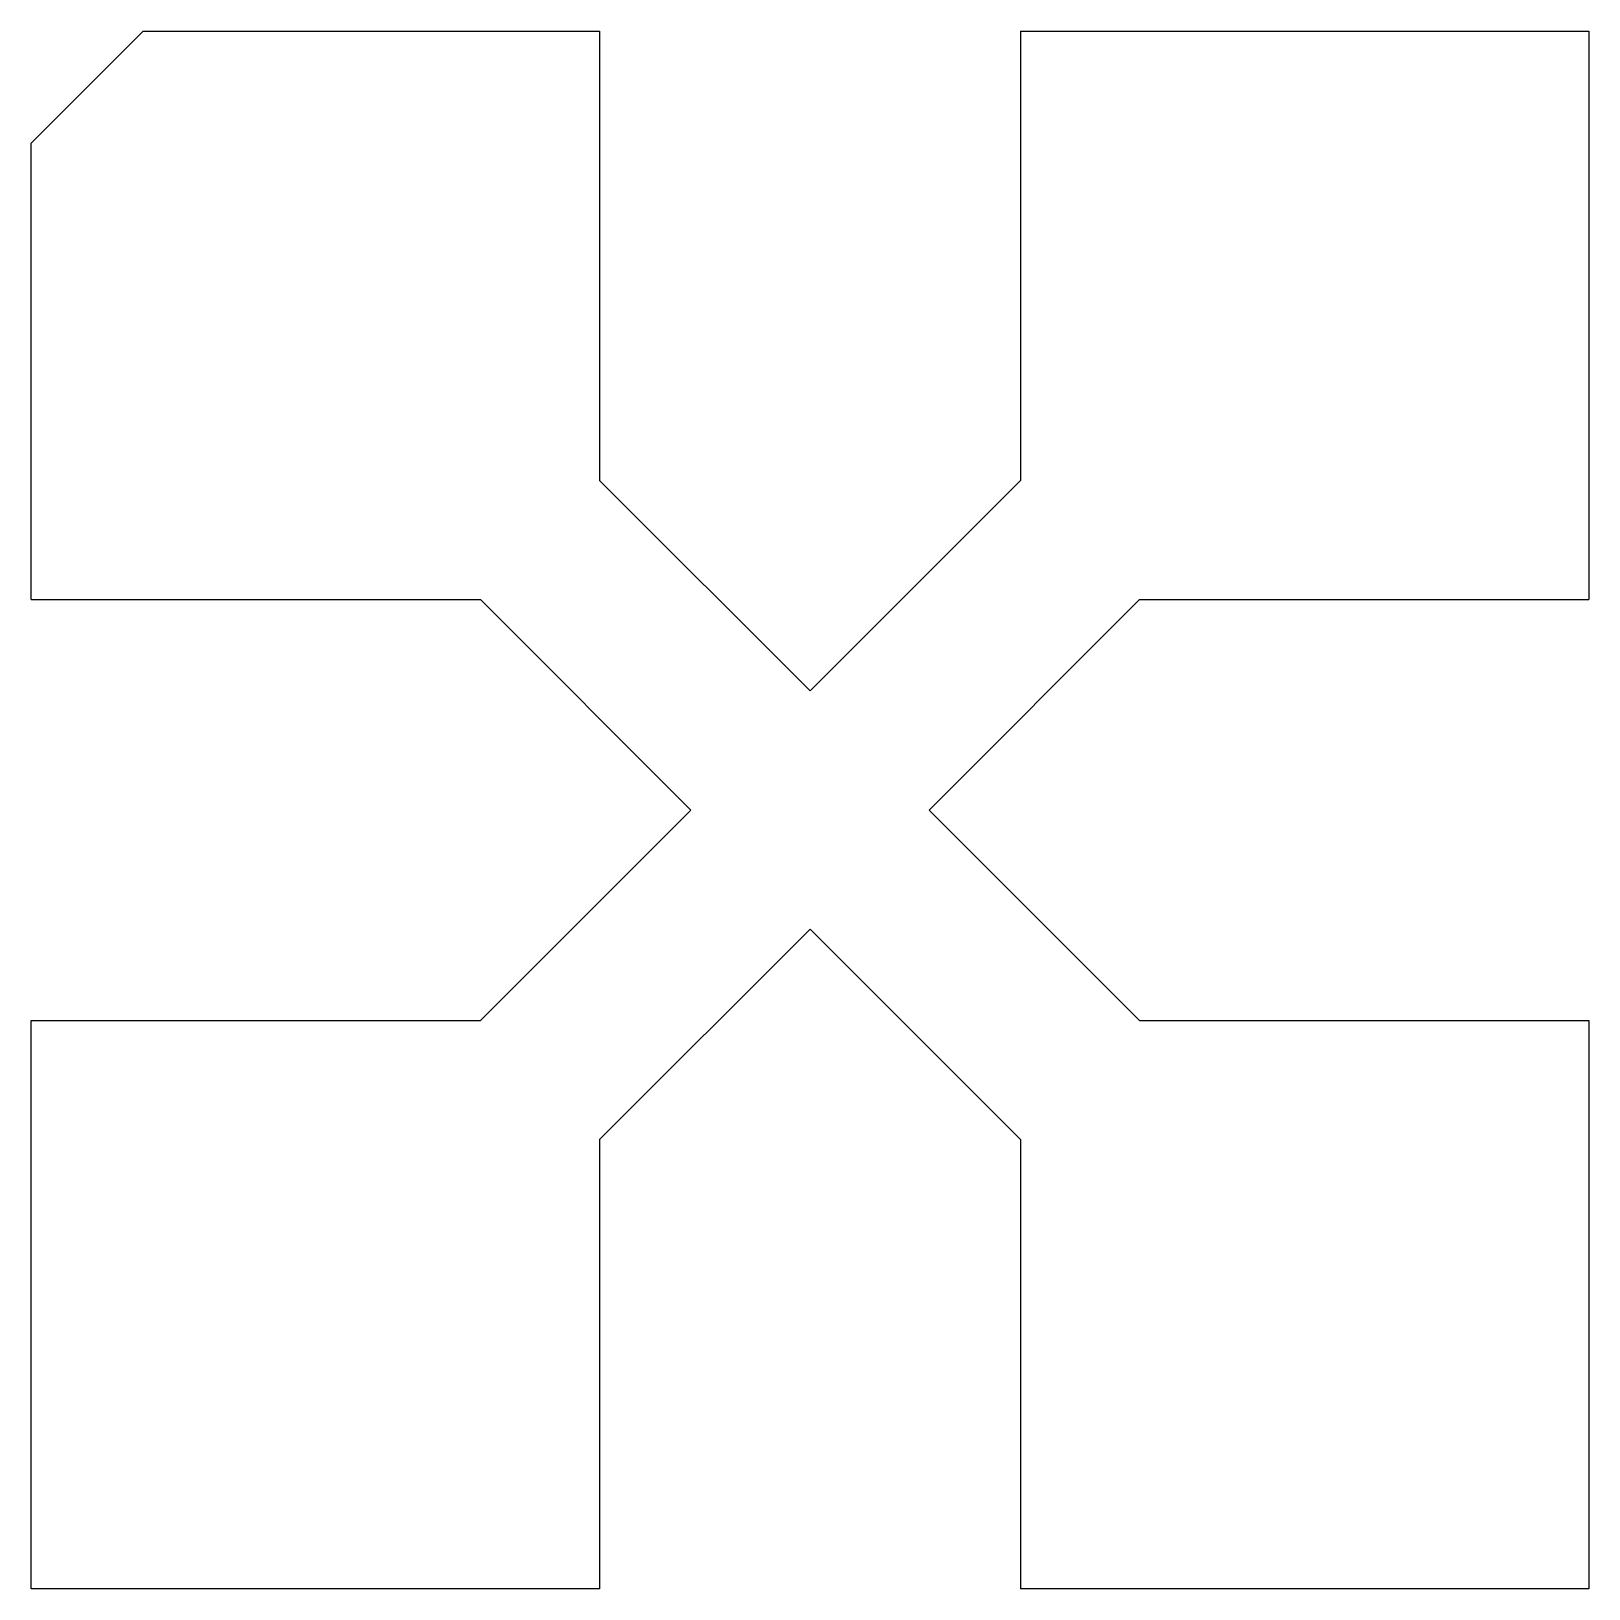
# Model space of a CAD drawing. Extents: x -1.85 to 1.85, y -1.85 to 1.85.
import ezdxf

# ---------------------------------------------------------------- set-up
doc = ezdxf.new("R2010")
doc.units = 0
doc.layers.add('粗实线层', color=7, linetype='CONTINUOUS')

msp = doc.modelspace()

# ---------------------------------------------------------------- linework, layer by layer
at = {"layer": '粗实线层'}
for p, q in [((-0.5, 1.85), (-0.5, 0.7828)), ((0.5, 1.85), (0.5, 0.7828)), ((0, 0.2828), (-0.5, 0.7828)), ((0, 0.2828), (0.5, 0.7828)), ((-1.85, 0.5), (-0.7828, 0.5)), ((-0.2828, 0), (-0.7828, 0.5)), ((0.2828, 0), (0.7828, 0.5)), ((0.7828, 0.5), (1.85, 0.5)), ((-0.7828, -0.5), (-0.2828, 0)), ((0.7828, -0.5), (0.2828, 0)), ((-0.5, -0.7828), (0, -0.2828)), ((0.5, -0.7828), (0, -0.2828)), ((-1.85, -0.5), (-0.7828, -0.5)), ((0.7828, -0.5), (1.85, -0.5)), ((-0.5, -0.7828), (-0.5, -1.85)), ((0.5, -0.7828), (0.5, -1.85))]:
    msp.add_line(p, q, dxfattribs=at)
for points in [[(-1.85, 0.5), (-1.85, 1.5843), (-1.5843, 1.85), (-0.5, 1.85)], [(0.5, 1.85), (1.85, 1.85), (1.85, 0.5)], [(-1.85, -1.85), (-1.85, -0.5)], [(1.85, -0.5), (1.85, -1.85), (0.5, -1.85)], [(-0.5, -1.85), (-1.85, -1.85)]]:
    msp.add_lwpolyline(points, dxfattribs=at)

doc.saveas('drawing.dxf')
